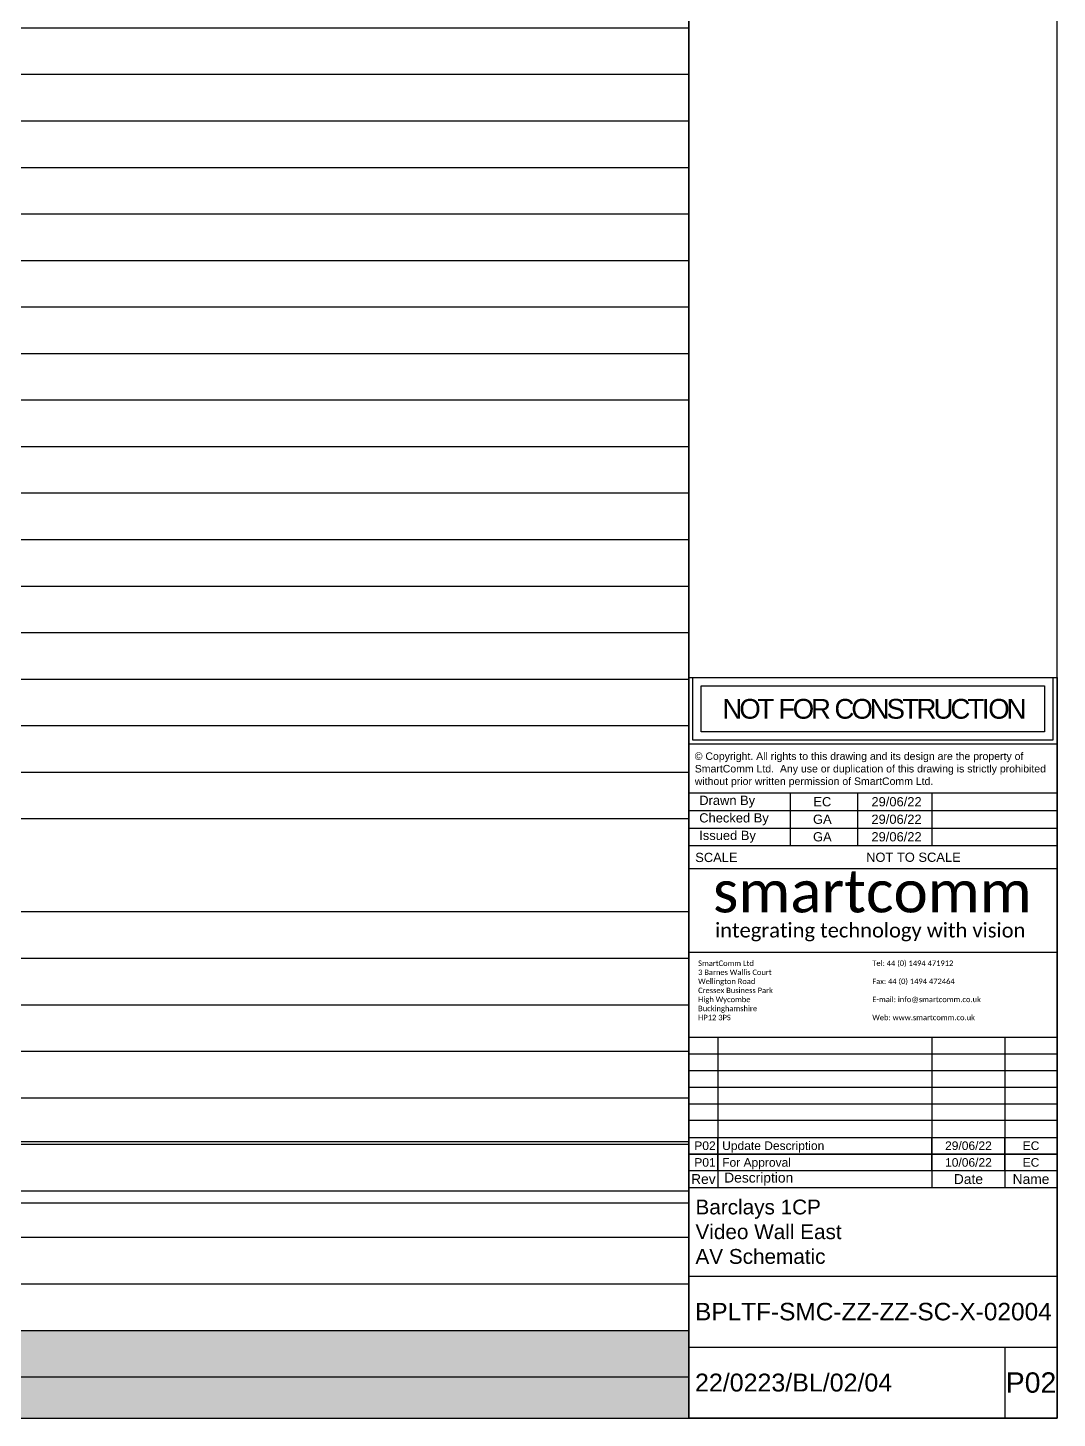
# Model space of a CAD drawing. Header units: millimetres. Extents: x 0 to 592, y -11 to 839.
# Drawn here: x 390 to 592.4, y 0 to 273.3 of the extents above; entities that cross this region are included whole.
import ezdxf
from ezdxf.enums import TextEntityAlignment as Align

# ---------------------------------------------------------------- set-up
doc = ezdxf.new("R2010")
doc.units = ezdxf.units.MM
doc.linetypes.add('DASHED2', pattern=[0.375, 0.25, -0.125])
doc.layers.add('SC - TITLE_BLOCK', color=7, linetype='Continuous')
doc.layers.add('SC - Xlines', color=252, linetype='Continuous', plot=False)
doc.styles.get("Standard").update_dxf_attribs({"font": 'arial.ttf'})
doc.styles.add('STYLE1', font='arial.ttf')

# ---------------------------------------------------------------- blocks, each defined once
blk = doc.blocks.new('DrawnChkIss')
at = {"layer": 'SC - TITLE_BLOCK'}
for p, q in [((0, 9.05), (44.13, 9.05)), ((12.21, 2.75), (12.21, 9.05)), ((20.25, 2.75), (20.25, 9.05)), ((29.13, 9.05), (29.13, 2.75)), ((0, 6.95), (44.13, 6.95)), ((0, 4.85), (44.13, 4.85)), ((0, 2.75), (44.13, 2.75))]:
    blk.add_line(p, q, dxfattribs=at)
at = {"layer": 'SC - TITLE_BLOCK', "char_height": 1.1057, "width": 10.9483, "attachment_point": 4}
for s, insert in [('{\\fArial|b0|i0|c0|p34;Drawn By}', (1.26, 8)), ('{\\fArial|b0|i0|c0|p34;Checked By}', (1.26, 5.9)), ('{\\fArial|b0|i0|c0|p34;Issued By}', (1.26, 3.8))]:
    blk.add_mtext(s, dxfattribs=dict(at, insert=insert))
at = {"layer": 'SC - TITLE_BLOCK', "style": 'STYLE1'}
for tag, p in [('INITIALS', (16.01, 8)), ('DRAWDATE', (24.89, 8)), ('INITIALS', (16.01, 5.9)), ('CHKDDATE', (24.89, 5.9)), ('INITIALS', (16.01, 3.8)), ('ISSUEDATE', (24.89, 3.8))]:
    blk.add_attdef(tag, text='', height=1.11, dxfattribs=at).set_placement(p, align=Align.MIDDLE_CENTER)
blk = doc.blocks.new('RevisionDTLS')
at = {"layer": 'SC - TITLE_BLOCK', "ltscale": 5}
for p, q in [((3.4, 0), (3.4, 1.94)), ((28.3, 0), (28.3, 1.94)), ((36.8, 0), (36.8, 1.94))]:
    blk.add_line(p, q, dxfattribs=at)
blk.add_lwpolyline([(0, 1.94), (42.87, 1.94), (42.87, 0), (0, 0)], close=True, dxfattribs=at)
blk.add_attdef('REV', text='', height=1, dxfattribs=at).set_placement((1.9, 0.97), align=Align.MIDDLE)
blk.add_attdef('DESCRIPTION', text='', height=1, dxfattribs=at).set_placement((3.9, 0.97), align=Align.MIDDLE_LEFT)
for tag, p in [('DATE', (32.55, 0.97)), ('INITIAL', (39.83, 0.97))]:
    blk.add_attdef(tag, text='', height=1, dxfattribs=at).set_placement(p, align=Align.MIDDLE_CENTER)

msp = doc.modelspace()

# ---------------------------------------------------------------- hatches: boundary and pattern name
at = {"ltscale": 5, "true_color": 0x636466, "transparency": 33554559}
h = msp.add_hatch(color=251, dxfattribs=at)
h.dxf.hatch_style = 1
h.paths.add_polyline_path([(-0.03, 17.26), (519.95, 17.26), (519.95, -0.01), (-0.03, -0.01)])

# ---------------------------------------------------------------- linework, layer by layer
at = {"color": 30, "linetype": 'DASHED2', "ltscale": 5}
msp.add_line((-0.03, 17.26), (519.95, 17.26), dxfattribs=at)
at = {"linetype": 'Continuous', "ltscale": 5}
msp.add_lwpolyline([(-0.03, -0.01), (519.95, -0.01), (519.95, 839.36), (-0.03, 839.36)], close=True, dxfattribs=at)
at = {"layer": 'SC - TITLE_BLOCK'}
for p, q in [((519.96, 108.05), (592.41, 108.05)), ((519.96, 91.63), (592.41, 91.63)), ((519.95, 74.91), (592.41, 74.91)), ((525.71, 74.91), (525.71, 45.34)), ((567.78, 74.91), (567.78, 45.35)), ((582.15, 74.91), (582.15, 45.35)), ((519.96, 71.62), (592.41, 71.62)), ((519.96, 68.34), (592.41, 68.34)), ((519.96, 65.05), (592.41, 65.05)), ((519.96, 61.77), (592.41, 61.77)), ((592.41, 58.49), (519.96, 58.49)), ((519.96, 55.2), (592.41, 55.2)), ((519.96, 51.92), (592.41, 51.92)), ((592.41, 48.63), (519.95, 48.63)), ((519.97, 45.35), (592.41, 45.35)), ((519.95, 27.9), (592.41, 27.9)), ((519.95, 13.95), (592.41, 13.95)), ((582.15, 13.95), (582.15, -0.01))]:
    msp.add_line(p, q, dxfattribs=at)
for points in [[(519.95, -0.01), (592.41, -0.01), (592.41, 839.36), (519.95, 839.36)], [(519.95, 145.58), (592.41, 145.58), (592.41, -0.01), (519.95, -0.01)], [(520.78, 145.58), (591.59, 145.58), (591.59, 133.27), (520.78, 133.27)], [(522.41, 143.94), (589.95, 143.94), (589.95, 134.91), (522.41, 134.91)]]:
    msp.add_lwpolyline(points, close=True, dxfattribs=at)
at = {"layer": 'SC - TITLE_BLOCK', "linetype": 'Continuous'}
msp.add_lwpolyline([(519.95, 132.56), (592.41, 132.56), (592.41, 758.58), (519.95, 758.58)], close=True, dxfattribs=at)
at = {"layer": 'SC - Xlines', "ltscale": 5, "transparency": 33554687}
msp.add_lwpolyline([(-0.03, 839.28), (519.95, 839.28), (519.95, -0.01)], dxfattribs=at)
msp.add_lwpolyline([(-0.03, 839.28), (519.95, 839.28), (519.95, -0.01)], dxfattribs=at)
at = {"layer": 'SC - Xlines', "ltscale": 5}
for points in [[(-0.03, 273.33), (519.95, 273.33)], [(-0.03, 255.04), (519.95, 255.04)], [(-0.03, 236.75), (519.95, 236.75)], [(-0.03, 218.46), (519.95, 218.46)], [(-0.03, 200.17), (519.95, 200.17)], [(-0.03, 181.88), (519.95, 181.88)], [(-0.03, 163.59), (519.95, 163.59)], [(-0.03, 145.3), (519.95, 145.3)], [(-0.03, 127), (519.95, 127)], [(-0.03, 90.42), (519.95, 90.42)], [(-0.03, 90.42), (519.95, 90.42)], [(-0.03, 72.13), (519.95, 72.13)], [(-0.03, 72.13), (519.95, 72.13)], [(-0.03, 54.38), (519.95, 54.38)], [(-0.03, 53.84), (519.95, 53.84)], [(-0.03, 42.33), (519.95, 42.33)], [(-0.03, 35.55), (519.95, 35.55)], [(-0.03, 17.26), (519.95, 17.26)]]:
    msp.add_lwpolyline(points, dxfattribs=at)
at = {"layer": 'SC - Xlines', "color": 250, "ltscale": 5}
for points in [[(-0.03, 264.19), (519.95, 264.19)], [(-0.03, 245.89), (519.95, 245.89)], [(-0.03, 227.6), (519.95, 227.6)], [(-0.03, 209.31), (519.95, 209.31)], [(-0.03, 191.02), (519.95, 191.02)], [(-0.03, 172.73), (519.95, 172.73)], [(-0.03, 154.44), (519.95, 154.44)], [(-0.03, 136.15), (519.95, 136.15)], [(-0.03, 117.86), (519.95, 117.86)], [(-0.03, 99.57), (519.95, 99.57)], [(-0.03, 81.28), (519.95, 81.28)], [(-0.03, 81.28), (519.95, 81.28)], [(-0.03, 62.99), (519.95, 62.99)], [(-0.03, 62.99), (519.95, 62.99)], [(-0.03, 44.7), (519.95, 44.7)], [(-0.03, 26.4), (519.95, 26.4)], [(-0.03, 8.11), (519.95, 8.11)]]:
    msp.add_lwpolyline(points, dxfattribs=at)

# ---------------------------------------------------------------- block references
at = {"layer": 'SC - TITLE_BLOCK'}
ref = msp.add_blockref('DrawnChkIss', (519.96, 108.05), dxfattribs=dict(at, xscale=1.642002970129175, yscale=1.642002970129175, zscale=1.642002970129175))
ref.add_attrib('INITIALS', 'EC', dxfattribs={"height": 1.816, "style": 'STYLE1'}).set_placement((546.24, 121.18), align=Align.MIDDLE_CENTER)
ref.add_attrib('INITIALS', 'GA', dxfattribs={"height": 1.816, "style": 'STYLE1'}).set_placement((546.24, 117.74), align=Align.MIDDLE_CENTER)
ref.add_attrib('INITIALS', 'GA', dxfattribs={"height": 1.816, "style": 'STYLE1'}).set_placement((546.24, 114.29), align=Align.MIDDLE_CENTER)
ref.add_attrib('DRAWDATE', '29/06/22', dxfattribs={"height": 1.816, "style": 'STYLE1'}).set_placement((560.83, 121.18), align=Align.MIDDLE_CENTER)
ref.add_attrib('CHKDDATE', '29/06/22', dxfattribs={"height": 1.816, "style": 'STYLE1'}).set_placement((560.83, 117.74), align=Align.MIDDLE_CENTER)
ref.add_attrib('ISSUEDATE', '29/06/22', dxfattribs={"height": 1.816, "style": 'STYLE1'}).set_placement((560.83, 114.29), align=Align.MIDDLE_CENTER)
at = {"layer": 'SC - TITLE_BLOCK', "ltscale": 5, "xscale": 1.690384110532388, "yscale": 1.690384110532388, "zscale": 1.690384110532388}
for p, values in [((519.95, 51.92), {'REV': 'P02', 'DESCRIPTION': 'Update Description', 'DATE': '29/06/22', 'INITIAL': 'EC'}), ((519.95, 48.63), {'REV': 'P01', 'DESCRIPTION': 'For Approval', 'DATE': '10/06/22', 'INITIAL': 'EC'})]:
    msp.add_blockref('RevisionDTLS', p, dxfattribs=at).add_auto_attribs(values)

# ---------------------------------------------------------------- texts
at = {"layer": 'SC - TITLE_BLOCK', "style": 'STYLE1'}
for s, insert, char_height, width, attachment_point in [('{\\T0.85;NOT FOR CONSTRUCTION}', (556.18, 139.42), 3.8864, 67.5449, 5), ('{\\fCalibri|b0|i0|c0|p34;\\C232;smart\\C253;comm}', (556.07, 103.48), 8.21, 72.2555, 5), ('{\\fCalibri|b0|i0|c0|p34;\\C253;integrating technology with\\C256; \\C232;vision}', (525.14, 97.33), 2.838, 67.3217, 1), ('Barclays 1CP\\PVideo Wall East \\PAV Schematic', (521.29, 36.63), 2.9148, 71.1225, 4), ('{\\H1.809x;BPLTF-SMC-ZZ-ZZ-SC-X-02004}', (521.2, 20.92), 1.9, 60.9614, 4), ('{\\H1.809x;22/0223/BL/02/04}', (521.2, 6.97), 1.9432, 60.9614, 4), ('P02', (587.28, 6.97), 4, 10.2625, 5)]:
    msp.add_mtext(s, dxfattribs=dict(at, insert=insert, char_height=char_height, width=width, attachment_point=attachment_point))
at = {"layer": 'SC - TITLE_BLOCK', "linetype": 'Continuous', "insert": (521.15, 130.88), "char_height": 1.4778, "width": 69.49, "attachment_point": 1}
msp.add_mtext('{\\fArial|b0|i0|c0|p32;© \\fArial|b0|i0|c0|p34;Copyright. All rights to this drawing and its design are the property of  SmartComm Ltd.  Any use or duplication of this drawing is strictly prohibited without prior written permission of SmartComm Ltd.}', dxfattribs=at)
at = {"layer": 'SC - TITLE_BLOCK'}
for s, insert, char_height, width, attachment_point in [('{\\fArial|b0|i0|c0|p34;SCALE}', (521.24, 111.14), 1.8156, 19.7489, 1), ('{\\fArial|b0|i0|c0|p34;NOT TO SCALE}', (554.85, 111.18), 1.8156, 19.1369, 1), ('{\\fCalibri|b0|i0|c0|p34;\\H0.7222x;SmartComm Ltd\\P3 Barnes Wallis Court\\PWellington Road\\PCressex Business Park \\PHigh Wycombe\\PBuckinghamshire\\PHP12 3PS}', (521.81, 84.09), 1.4778, 42.045, 4), ('{\\fCalibri|b0|i0|c0|p34;\\H0.7222x;Tel: 44 (0) 1494 471912\\P\\PFax: 44 (0) 1494 472464\\P\\PE-mail: info@smartcomm.co.uk\\P\\PWeb: www.smartcomm.co.uk}', (556.06, 84.09), 1.4778, 22.7096, 4), ('{\\fArial|b0|i0|c0|p34;Rev}', (522.84, 46.99), 1.9432, 5.7367, 5), ('{\\fArial|b0|i0|c0|p34;Description}', (526.94, 46.99), 1.9432, 18.5174, 4), ('{\\fArial|b0|i0|c0|p34;Date}', (574.97, 46.99), 1.9432, 14.3675, 5), ('{\\fArial|b0|i0|c0|p34;Name}', (587.28, 46.99), 1.9432, 10.2625, 5)]:
    msp.add_mtext(s, dxfattribs=dict(at, insert=insert, char_height=char_height, width=width, attachment_point=attachment_point))

doc.saveas('drawing.dxf')
